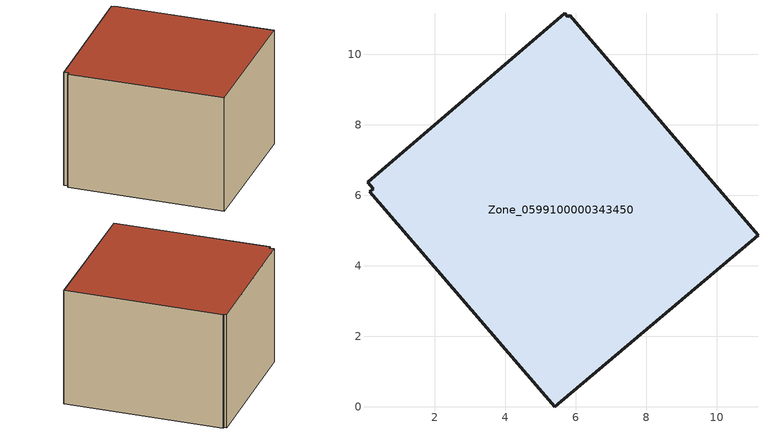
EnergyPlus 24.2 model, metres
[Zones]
Zone_0599100000343450
 floor ground (C_G): 5.68,11.17 5.77,11.06 5.82,11.1 11.16,4.87 5.4,0 0.16,6.11 0.25,6.19 0.09,6.37 z0
 wall outside (C_F): 5.68,11.17 0.09,6.37 0.25,6.19 0.16,6.11 5.4,0 11.16,4.87 5.82,11.1 5.77,11.06 5.68,11.17 z0:6.23
 roof outside (C_R): 5.77,11.06 5.68,11.17 0.09,6.37 0.25,6.19 0.16,6.11 5.4,0 11.16,4.87 5.82,11.1 z6.23
[BUILDING]
Pand.0599100000343450: North Axis=0; Terrain=City; Loads Convergence Tolerance Value=0.04; Temperature Convergence Tolerance Value=0.4; Solar Distribution=FullExterior; Maximum Number of Warmup Days=25; Minimum Number of Warmup Days=1
[Site:Location]
Rotterdam.The.Hague.AP_ZH_NLD Design_Conditions: Latitude=51.96; Longitude=4.45; Time Zone=1; Elevation=-4.5
[SITE:GROUNDTEMPERATURE:BUILDINGSURFACE]
18, 18, 18, 18, 18, 18, 18, 18, 18, 18, 18, 18
[MATERIAL] Thermal Absorptance=0.9; Solar Absorptance=0.7; Visible Absorptance=0.7
Name | Roughness | Thickness | Conductivity | Density | Specific Heat
G.TC.1992-2005 | MediumSmooth | 0.15 | 0.06 | 540 | 1210
F.TC.1992-2005 | Rough | 0.3 | 0.12 | 1920 | 840
R.TC.1992-2005 | MediumRough | 0.2 | 0.08 | 1500 | 1000
[CONSTRUCTION]
C_G: G.TC.1992-2005
C_F: F.TC.1992-2005
C_R: R.TC.1992-2005
[ZONE]
Zone_0599100000343450: Type=1; Multiplier=1; Ceiling Height=Autocalculate; Volume=Autocalculate; Floor Area=autocalculate; Part of Total Floor Area=Yes
[ZONEINFILTRATION:DESIGNFLOWRATE]
Infil_Zone_0599100000343450: Zone or ZoneList or Space or SpaceList=Zone_0599100000343450; Schedule=AlwaysOn; Design Flow Rate Calculation Method=Flow/Area; Flow Rate per Floor Area=0.0015; Constant Term Coefficient=1; Temperature Term Coefficient=0; Velocity Term Coefficient=0; Velocity Squared Term Coefficient=0
[HVACTEMPLATE:ZONE:IDEALLOADSAIRSYSTEM]
Zone_0599100000343450: Maximum Heating Supply Air Temperature=50; Minimum Cooling Supply Air Temperature=13; Maximum Heating Supply Air Humidity Ratio=0.0156; Minimum Cooling Supply Air Humidity Ratio=0.0077; Heating Limit=NoLimit; Cooling Limit=NoLimit; Dehumidification Control Type=ConstantSensibleHeatRatio; Cooling Sensible Heat Ratio=0.7; Dehumidification Setpoint=60; Humidification Control Type=None; Humidification Setpoint=30; Outdoor Air Method=None; Outdoor Air Flow Rate per Person=0.00944; Outdoor Air Flow Rate per Zone Floor Area=0; Outdoor Air Flow Rate per Zone=0; Demand Controlled Ventilation Type=None; Outdoor Air Economizer Type=NoEconomizer; Heat Recovery Type=None; Sensible Heat Recovery Effectiveness=0.7; Latent Heat Recovery Effectiveness=0.65
[ZONECONTROL:THERMOSTAT]
ThermostatControl_Zone_0599100000343450: Zone or ZoneList=Zone_0599100000343450; Control Type Schedule=DualSetpointControlType; Control 1=Thermostat_Zone_0599100000343450; Temperature Difference Between Cutout And Setpoint=0
[THERMOSTATSETPOINT:DUALSETPOINT]
Thermostat_Zone_0599100000343450: Heating Setpoint Temperature Schedule=HeatingSetpoint_Zone_0599100000343450; Cooling Setpoint Temperature Schedule=CoolingSetpoint_Zone_0599100000343450
[SCHEDULE:COMPACT]
HeatingSetpoint_Zone_0599100000343450: Through: 12/31, For: AllDays, Until: 24:00, 21
CoolingSetpoint_Zone_0599100000343450: Through: 12/31, For: AllDays, Until: 24:00, 24
DualSetpointControlType: Through: 12/31, For: AllDays, Until: 24:00, 4
AlwaysOn: Through: 12/31, For: AllDays, Until: 24:00, 1
